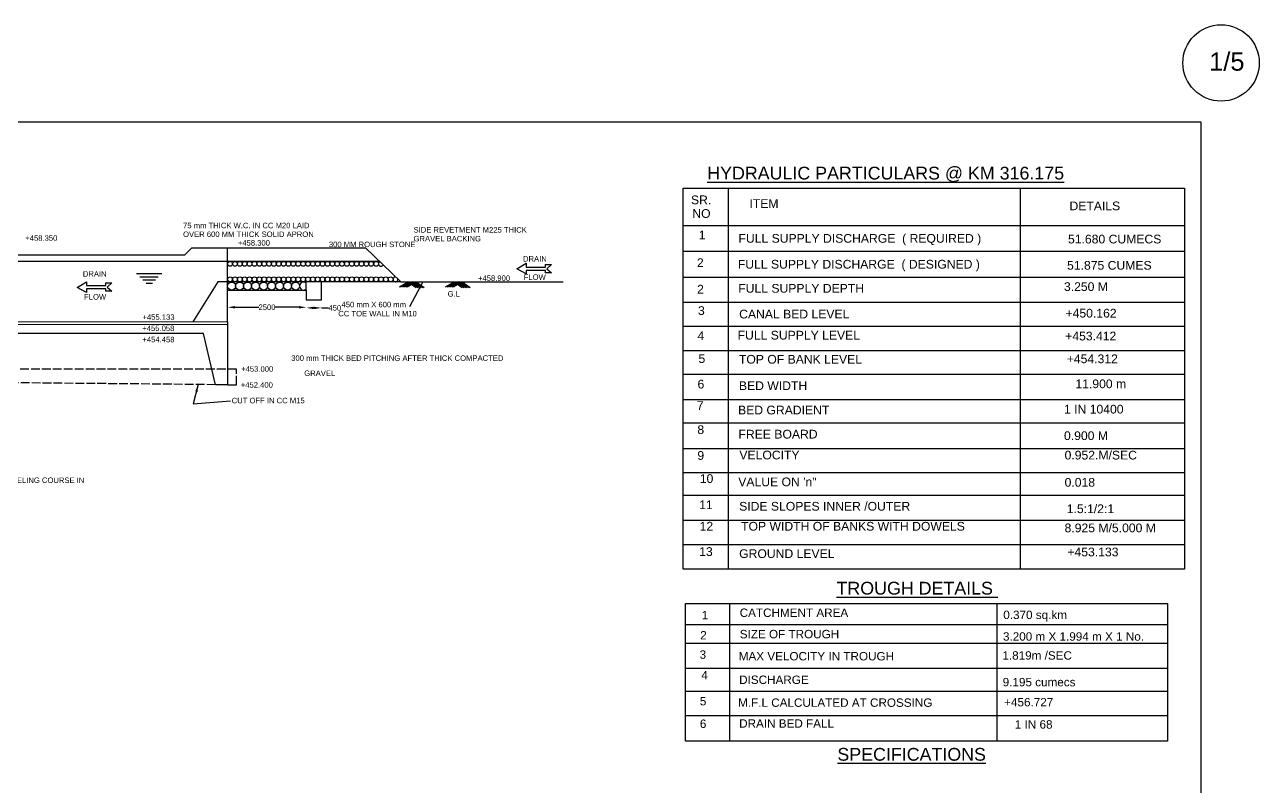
# Model space of a CAD drawing. Header units: millimetres. Extents: x -53212789 to -53204060, y 22133379 to 22139062.
# Drawn here: x -53207447 to -53204060, y 22136974 to 22139062 of the extents above; entities that cross this region are included whole.
import ezdxf

# ---------------------------------------------------------------- set-up
doc = ezdxf.new("R2010")
doc.units = ezdxf.units.MM
doc.header["$MEASUREMENT"] = 0
doc.header["$PDMODE"] = 32
doc.header["$PDSIZE"] = 28
doc.linetypes.add('ACAD_ISO02W100', pattern=[15, 12, -3])
for name, color, linetype in [('DIMENSIONS', 7, 'Continuous'), ('DRAWING', 2, 'Continuous'), ('TEXT', 7, 'Continuous')]:
    doc.layers.add(name, color=color, linetype=linetype)
doc.styles.get("Standard").update_dxf_attribs({"font": 'arial.ttf', "height": 15})
doc.dimstyles.get("Standard").update_dxf_attribs({"dimtxt": 20, "dimasz": 20, "dimexe": 0.18, "dimexo": 0.0625, "dimgap": 0.09, "dimtad": 0, "dimdec": 0, "dimzin": 0, "dimdsep": 46, "dimtxsty": 'Standard', "dimcen": 0.09, "dimse1": 1, "dimse2": 1, "dimadec": 0, "dimazin": 0, "dimtfac": 1, "dimtdec": 0, "dimtofl": 0, "dimtmove": 0, "dimatfit": 3, "dimfxl": 1, "dimtolj": 1, "dimtzin": 0, "dimarcsym": 0})

# ---------------------------------------------------------------- blocks, each defined once
blk = doc.blocks.new('*D54')
at = {"layer": 'Defpoints', "color": 0, "transparency": 16777216}
for p in [(-53206890.1, 22138301.8), (-53206674.3, 22138308.2), (-53206674.3, 22138287.7)]:
    blk.add_point(p, dxfattribs=at)
at = {"layer": 'TEXT', "color": 0, "lineweight": -2, "transparency": 16777216}
for p, q in [((-53206870.1, 22138287.7), (-53206804.8, 22138287.7)), ((-53206694.3, 22138287.7), (-53206759.6, 22138287.7))]:
    blk.add_line(p, q, dxfattribs=at)
at = {"layer": 'TEXT', "color": 0, "transparency": 16777216}
for points in [[(-53206870.1, 22138291), (-53206870.1, 22138284.3), (-53206890.1, 22138287.7)], [(-53206694.3, 22138291), (-53206694.3, 22138284.3), (-53206674.3, 22138287.7)]]:
    blk.add_solid(points, dxfattribs=at)
at = {"layer": 'TEXT', "color": 0, "transparency": 16777216, "insert": (-53206782.2, 22138287.7), "char_height": 15, "attachment_point": 5}
blk.add_mtext('\\A1;2500', dxfattribs=at)
blk = doc.blocks.new('*D55')
at = {"layer": 'Defpoints', "color": 0, "transparency": 16777216}
for p in [(-53206674.3, 22138308.2), (-53206633.1, 22138308.2), (-53206633.1, 22138285.9)]:
    blk.add_point(p, dxfattribs=at)
at = {"layer": 'TEXT', "color": 0, "lineweight": -2, "transparency": 16777216}
for p, q in [((-53206654.3, 22138285.9), (-53206653.1, 22138285.9)), ((-53206633.1, 22138285.9), (-53206613.1, 22138285.9))]:
    blk.add_line(p, q, dxfattribs=at)
at = {"layer": 'TEXT', "color": 0, "transparency": 16777216}
for points in [[(-53206654.3, 22138289.2), (-53206654.3, 22138282.6), (-53206674.3, 22138285.9)], [(-53206653.1, 22138289.2), (-53206653.1, 22138282.6), (-53206633.1, 22138285.9)]]:
    blk.add_solid(points, dxfattribs=at)
at = {"layer": 'TEXT', "color": 0, "transparency": 16777216, "insert": (-53206596.2, 22138285.9), "char_height": 15, "attachment_point": 5}
blk.add_mtext('\\A1;450', dxfattribs=at)

msp = doc.modelspace()

# ---------------------------------------------------------------- linework, layer by layer
at = {"layer": 'DIMENSIONS', "color": 0}
for points in [[(-53205640.6, 22138614.3), (-53204265.4, 22138614.3), (-53204265.4, 22137569.2), (-53205640.6, 22137569.2)], [(-53205634, 22137475.5), (-53204312.3, 22137475.5), (-53204312.3, 22137098.2), (-53205634, 22137098.2)]]:
    msp.add_lwpolyline(points, close=True, dxfattribs=at)
for points in [[(-53205517, 22138614.3), (-53205517, 22137569.2)], [(-53204715.9, 22138614.3), (-53204715.9, 22137569.2)], [(-53205640.6, 22138511.5), (-53204265.4, 22138511.5)], [(-53205640.6, 22138441.2), (-53204265.4, 22138441.2)], [(-53205640.6, 22138370.4), (-53204265.4, 22138370.4)], [(-53205640.6, 22138301.8), (-53204265.4, 22138301.8)], [(-53205640.6, 22138235.7), (-53204265.4, 22138235.7)], [(-53205640.6, 22138169.5), (-53204265.4, 22138169.5)], [(-53205640.6, 22138104.5), (-53204265.4, 22138104.5)], [(-53205640.6, 22138034.8), (-53204265.4, 22138034.8)], [(-53205640.6, 22137970.6), (-53204265.4, 22137970.6)], [(-53205640.6, 22137900.9), (-53204265.4, 22137900.9)], [(-53205640.6, 22137834.7), (-53204265.4, 22137834.7)], [(-53205640.6, 22137772.1), (-53204265.4, 22137772.1)], [(-53205640.6, 22137703.6), (-53204265.4, 22137703.6)], [(-53205640.6, 22137637.4), (-53204265.4, 22137637.4)], [(-53205513.7, 22137475.5), (-53205513.7, 22137098.2)], [(-53204780.5, 22137475.5), (-53204780.5, 22137098.2)], [(-53205634, 22137418.3), (-53204312.3, 22137418.3)], [(-53205634, 22137366.7), (-53204312.3, 22137366.7)], [(-53205634, 22137297.9), (-53204312.3, 22137297.9)], [(-53205634, 22137234.9), (-53204312.3, 22137234.9)], [(-53205634, 22137168.4), (-53204312.3, 22137168.4)]]:
    msp.add_lwpolyline(points, dxfattribs=at)
at = {"layer": 'DRAWING', "color": 0}
for points in [[(-53211439.5, 22138405), (-53209907.3, 22138405), (-53209907.3, 22138390), (-53209800.7, 22138390), (-53209800.7, 22138393.9), (-53207873.6, 22138393.9), (-53207873.6, 22138431.8), (-53207007.5, 22138431.8), (-53206988.3, 22138450.9), (-53206511.9, 22138450.9), (-53206415.2, 22138357.6), (-53205970.1, 22138357.6)], [(-53211439.5, 22138248.5), (-53206890.1, 22138248.1), (-53206890.1, 22138450.9)], [(-53207860.1, 22138413.6), (-53206890.1, 22138413.6), (-53206473.9, 22138414.2)], [(-53207140.1, 22138379.9), (-53207070.9, 22138379.9)], [(-53207131.1, 22138370.9), (-53207081.1, 22138370.9)], [(-53207123.1, 22138363.1), (-53207088, 22138363.1)], [(-53207114, 22138353.5), (-53207096, 22138353.5)], [(-53206890.1, 22138357.6), (-53206916.9, 22138357.6), (-53206985.2, 22138248.1)], [(-53206415.2, 22138357.6), (-53206890.1, 22138357.6)], [(-53206890.1, 22138334.3), (-53206674.3, 22138334.6), (-53206674.3, 22138357.6)], [(-53206674.3, 22138334.6), (-53206674.3, 22138308.2), (-53206633.1, 22138308.2), (-53206633.1, 22138357.6)], [(-53206890.1, 22138248.1), (-53206890.1, 22138075.4), (-53206923.6, 22138075.4), (-53206956.6, 22138215.7), (-53209906.2, 22138215.7), (-53209906.2, 22138223), (-53207873.5, 22138223), (-53207873.5, 22138215.7)], [(-53211439.5, 22138238.3), (-53206890.1, 22138241.1)]]:
    msp.add_lwpolyline(points, dxfattribs=at)
at = {"layer": 'DRAWING', "color": 0, "linetype": 'ACAD_ISO02W100', "ltscale": 2}
for points in [[(-53206890.1, 22138075.4), (-53206865.5, 22138075.4), (-53206865.5, 22138118.2), (-53207804.6, 22138117.8)], [(-53206923.6, 22138075.4), (-53207579.1, 22138081.6)]]:
    msp.add_lwpolyline(points, dxfattribs=at)
at = {"layer": 'DRAWING', "color": 0}
for centre, radius in [((-53206883.4, 22138406.6), 6.68), ((-53206870, 22138406.6), 6.68), ((-53206856.7, 22138406.6), 6.68), ((-53206843.3, 22138406.6), 6.68), ((-53206830, 22138406.6), 6.68), ((-53206816.6, 22138406.6), 6.68), ((-53206803.3, 22138406.6), 6.68), ((-53206789.9, 22138406.6), 6.68), ((-53206776.6, 22138406.6), 6.68), ((-53206763.2, 22138406.6), 6.68), ((-53206749.9, 22138406.6), 6.68), ((-53206736.5, 22138406.6), 6.68), ((-53206723.2, 22138406.6), 6.68), ((-53206709.8, 22138406.6), 6.68), ((-53206696.5, 22138406.6), 6.68), ((-53206683.1, 22138406.6), 6.68), ((-53206669.8, 22138406.6), 6.68), ((-53206656.4, 22138406.6), 6.68), ((-53206643.1, 22138406.6), 6.68), ((-53206629.7, 22138406.6), 6.68), ((-53206616.4, 22138406.6), 6.68), ((-53206603, 22138406.6), 6.68), ((-53206589.7, 22138406.6), 6.68), ((-53206576.3, 22138406.6), 6.68), ((-53206563, 22138406.6), 6.68), ((-53206549.6, 22138406.6), 6.68), ((-53206536.3, 22138406.6), 6.68), ((-53206522.9, 22138406.6), 6.68), ((-53206509.6, 22138406.6), 6.68), ((-53206496.2, 22138406.6), 6.68), ((-53206482.9, 22138406.6), 6.68), ((-53206883.4, 22138364.3), 6.68), ((-53206879.1, 22138345.9), 11), ((-53206870, 22138364.3), 6.68), ((-53206857.2, 22138345.9), 11), ((-53206856.7, 22138364.3), 6.68), ((-53206843.3, 22138364.3), 6.68), ((-53206835.3, 22138345.9), 11), ((-53206830, 22138364.3), 6.68), ((-53206813.4, 22138345.9), 11), ((-53206816.6, 22138364.3), 6.68), ((-53206803.3, 22138364.3), 6.68), ((-53206791.5, 22138345.9), 11), ((-53206789.9, 22138364.3), 6.68), ((-53206776.6, 22138364.3), 6.68), ((-53206769.5, 22138345.9), 11), ((-53206763.2, 22138364.3), 6.68), ((-53206747.6, 22138345.9), 11), ((-53206749.9, 22138364.3), 6.68), ((-53206736.5, 22138364.3), 6.68), ((-53206725.7, 22138345.9), 11), ((-53206723.2, 22138364.3), 6.68), ((-53206709.8, 22138364.3), 6.68), ((-53206703.8, 22138345.9), 11), ((-53206696.5, 22138364.3), 6.68), ((-53206683.1, 22138364.3), 6.68), ((-53206669.8, 22138364.3), 6.68), ((-53206656.4, 22138364.3), 6.68), ((-53206643.1, 22138364.3), 6.68), ((-53206629.7, 22138364.3), 6.68), ((-53206616.4, 22138364.3), 6.68), ((-53206603, 22138364.3), 6.68), ((-53206589.7, 22138364.3), 6.68), ((-53206576.3, 22138364.3), 6.68), ((-53206563, 22138364.3), 6.68), ((-53206549.6, 22138364.3), 6.68), ((-53206536.3, 22138364.3), 6.68), ((-53206522.9, 22138364.3), 6.68), ((-53206509.6, 22138364.3), 6.68), ((-53206496.2, 22138364.3), 6.68), ((-53206482.9, 22138364.3), 6.68), ((-53206469.5, 22138364.3), 6.68), ((-53206456.2, 22138364.3), 6.68), ((-53206442.8, 22138364.4), 6.68)]:
    msp.add_circle(centre, radius, dxfattribs=at)
for centre, radius, start, end in [((-53206469.5, 22138406.6), 6.68, 114.7992, 337.2117), ((-53206681.9, 22138345.9), 11, 46.4074, 313.5926), ((-53206429.5, 22138364.4), 6.68, 87.4751, 4.5358)]:
    msp.add_arc(centre, radius, start, end, dxfattribs=at)
at = {"layer": 'TEXT', "color": 0}
msp.add_lwpolyline([(-53204221, 22133378.6), (-53212789, 22133378.6), (-53212789, 22138796), (-53204221, 22138796)], close=True, dxfattribs=at)
for points in [[(-53206071.2, 22138397.7), (-53206017.9, 22138397.7), (-53206017.9, 22138405), (-53206002.1, 22138405), (-53206014.2, 22138393.3), (-53206002.1, 22138382.2), (-53206017.9, 22138382.2), (-53206017.9, 22138388.8), (-53206071.2, 22138388.8), (-53206071.2, 22138378.9), (-53206096.7, 22138392.8), (-53206071.2, 22138408.3), (-53206071.2, 22138397.7)], [(-53207277.1, 22138347.2), (-53207223.8, 22138347.2), (-53207223.8, 22138354.5), (-53207208.1, 22138354.5), (-53207220.2, 22138342.7), (-53207208.1, 22138331.7), (-53207223.8, 22138331.7), (-53207223.8, 22138338.2), (-53207277.1, 22138338.2), (-53207277.1, 22138328.4), (-53207302.7, 22138342.3), (-53207277.1, 22138357.8), (-53207277.1, 22138347.2)]]:
    msp.add_lwpolyline(points, dxfattribs=at)
at = {"layer": 'TEXT'}
for points in [[(-53206418.9, 22138343.5), (-53206395.2, 22138357.6), (-53206373, 22138341.5)], [(-53206414.6, 22138343.5), (-53206390.9, 22138357.6), (-53206368.7, 22138341.5)], [(-53206409.8, 22138343.5), (-53206386.1, 22138357.6), (-53206364, 22138341.5)], [(-53206405.2, 22138343.5), (-53206381.6, 22138357.6), (-53206359.4, 22138341.5)], [(-53206400.2, 22138343.5), (-53206376.6, 22138357.6), (-53206354.4, 22138341.5)], [(-53206396.9, 22138343.5), (-53206373.2, 22138357.6), (-53206351.1, 22138341.5)], [(-53206292.5, 22138343.5), (-53206268.9, 22138357.6), (-53206246.7, 22138341.5)], [(-53206288.2, 22138343.5), (-53206264.6, 22138357.6), (-53206242.4, 22138341.5)], [(-53206283.5, 22138343.5), (-53206259.8, 22138357.6), (-53206237.6, 22138341.5)], [(-53206278.9, 22138343.5), (-53206255.2, 22138357.6), (-53206233, 22138341.5)], [(-53206273.9, 22138343.5), (-53206250.2, 22138357.6), (-53206228, 22138341.5)], [(-53206270.6, 22138343.5), (-53206246.9, 22138357.6), (-53206224.7, 22138341.5)]]:
    msp.add_lwpolyline(points, dxfattribs=at)
at = {"layer": 'TEXT', "color": 0}
msp.add_circle((-53204165, 22138957.5), 104.8, dxfattribs=at)

# ---------------------------------------------------------------- texts
at = {"layer": 'DIMENSIONS', "color": 0}
for s, height, p in [('%%UHYDRAULIC PARTICULARS @ KM 316.175', 35, (-53205574.5, 22138638)), ('SR.', 23.9, (-53205619.1, 22138570.2)), ('ITEM', 23.9, (-53205458.8, 22138560.1)), ('NO ', 23.9, (-53205615.5, 22138532.8)), ('DETAILS ', 23.9, (-53204580.9, 22138553.6)), ('1', 23.9, (-53205597.8, 22138473.8)), ('FULL SUPPLY DISCHARGE  ( REQUIRED )', 23.895, (-53205488.8, 22138464.6)), ('51.680 CUMECS', 23.895, (-53204584.9, 22138462.7)), ('2', 23.9, (-53205602.8, 22138397.9)), ('FULL SUPPLY DISCHARGE  ( DESIGNED )', 23.895, (-53205490.6, 22138393.7)), ('51.875 CUMES', 23.895, (-53204587.5, 22138390.7)), ('2', 23.9, (-53205602.4, 22138325.2)), ('FULL SUPPLY DEPTH ', 23.895, (-53205489.4, 22138327.6)), ('3.250 M', 23.9, (-53204596, 22138332.3)), ('3', 23.9, (-53205599.9, 22138266.6)), ('CANAL BED LEVEL', 23.895, (-53205487, 22138257)), ('+450.162', 23.9, (-53204591.7, 22138259.5)), ('4', 23.9, (-53205601.2, 22138197.8)), ('FULL SUPPLY LEVEL', 23.895, (-53205491.2, 22138199.2)), ('+453.412', 23.9, (-53204592.6, 22138196.8)), ('5', 23.9, (-53205598.6, 22138135)), ('TOP OF BANK LEVEL', 23.895, (-53205487.6, 22138133.1)), ('+454.312', 23.9, (-53204588.3, 22138134.4)), ('6', 23.9, (-53205601.2, 22138065)), ('BED WIDTH ', 23.9, (-53205487.6, 22138060.6)), (' 11.900 m', 23.9, (-53204573.9, 22138065.8)), ('7', 23.9, (-53205603.3, 22138006.3)), ('BED GRADIENT', 23.895, (-53205490, 22137993.9)), ('1 IN 10400', 23.9, (-53204595.9, 22137996.4)), ('8', 23.9, (-53205601.6, 22137940.2)), ('FREE BOARD', 23.9, (-53205488.8, 22137927.8)), ('0.900 M', 23.9, (-53204595.9, 22137923.6)), ('9', 23.9, (-53205601.6, 22137869.4)), ('VELOCITY ', 23.9, (-53205486.4, 22137870.6)), ('0.952.M/SEC', 23.895, (-53204594.3, 22137870.3)), ('10', 23.9, (-53205594.9, 22137806.1)), ('VALUE ON \'n"', 23.895, (-53205489.4, 22137797)), ('0.018', 23.9, (-53204594.3, 22137795.8)), ('11', 23.9, (-53205596.6, 22137734.2)), ('SIDE SLOPES INNER /OUTER ', 23.895, (-53205487, 22137730.1)), ('1.5:1/2:1', 23.9, (-53204588.3, 22137723.3)), ('12', 23.9, (-53205595.5, 22137675.4)), ('TOP WIDTH OF BANKS WITH DOWELS ', 23.895, (-53205481.6, 22137675.3)), ('8.925 M/5.000 M', 23.895, (-53204594.3, 22137670.8)), ('13', 23.9, (-53205596.6, 22137605.9)), ('GROUND LEVEL', 23.895, (-53205487, 22137600.2)), ('+453.133', 23.9, (-53204586.6, 22137604.8)), ('%%UTROUGH DETAILS ', 35, (-53205220, 22137500)), ('1', 23, (-53205589.8, 22137432.2)), ('CATCHMENT AREA', 22.967, (-53205485.5, 22137438.7)), ('0.370 sq.km', 22.967, (-53204762.5, 22137432.9)), ('2', 23, (-53205593.9, 22137376.9)), ('SIZE OF TROUGH ', 22.967, (-53205485.3, 22137380.1)), ('3.200 m X 1.994 m X 1 No.', 22.967, (-53204763.3, 22137373.6)), ('3', 23, (-53205595.5, 22137324)), ('MAX VELOCITY IN TROUGH ', 22.967, (-53205488.1, 22137319.5)), ('1.819m /SEC ', 22.967, (-53204764.9, 22137321.6)), ('4', 23, (-53205590.6, 22137267.8)), ('DISCHARGE ', 22.97, (-53205487, 22137254.9)), ('9.195 cumecs', 22.967, (-53204764.1, 22137248.5)), ('5', 23, (-53205594.7, 22137196.2)), ('M.F.L CALCULATED AT CROSSING ', 22.967, (-53205489.9, 22137192.2)), ('+456.727', 22.97, (-53204760, 22137193.5)), ('6', 23, (-53205594.7, 22137134.4)), ('DRAIN BED FALL ', 22.967, (-53205487, 22137135)), ('1 IN 68', 22.97, (-53204730.8, 22137132.5)), ('%%USPECIFICATIONS', 35, (-53205217.5, 22137044.5))]:
    msp.add_text(s, height=height, dxfattribs=at).set_placement(p)
at = {"layer": 'TEXT'}
msp.add_text('1/5', height=50, dxfattribs=at).set_placement((-53204197.8, 22138936.3))
at = {"layer": 'TEXT', "color": 0}
for s, p in [('75 mm THICK W.C. IN CC M20 LAID ', (-53207012.4, 22138504.4)), ('+458.350', (-53207445.2, 22138470)), ('OVER 600 MM THICK SOLID APRON ', (-53207012.4, 22138480.3)), ('SIDE REVETMENT M225 THICK ', (-53206380.2, 22138492.4)), ('GRAVEL BACKING ', (-53206380.2, 22138468.3)), ('+458.300', (-53206862, 22138456.7)), ('300 MM ROUGH STONE ', (-53206612.4, 22138452.6)), ('DRAIN ', (-53206079.9, 22138412.8)), ('DRAIN ', (-53207287.3, 22138371.6)), ('FLOW', (-53206077.9, 22138362.7)), ('+458.900', (-53206203.3, 22138359.9)), ('FLOW', (-53207283.9, 22138308.7)), ('G.L ', (-53206286.5, 22138317)), ('CC TOE WALL IN M10', (-53206586.6, 22138262.7)), ('450 mm X 600 mm', (-53206577.8, 22138287.7)), ('+455.133', (-53207123.7, 22138253.3)), ('+455.058', (-53207124.2, 22138222.5)), ('+454.458', (-53207123.9, 22138191.7)), ('300 mm THICK BED PITCHING AFTER THICK COMPACTED ', (-53206715.7, 22138140.7)), ('+453.000', (-53206853, 22138111)), ('GRAVEL ', (-53206680, 22138099.3)), ('+452.400', (-53206854, 22138067.2)), ('CUT OFF IN CC M15 ', (-53206879, 22138024.4)), ('150 TH LEVELING COURSE IN ', (-53207582.4, 22137805.9))]:
    msp.add_text(s, height=15, dxfattribs=at).set_placement(p)

# ---------------------------------------------------------------- dimensions: what is measured, and where the dimension line sits
for base, p1, p2, text, picture, middle in [((-53206674.3, 22138287.7), (-53206890.1, 22138301.8), (-53206674.3, 22138308.2), '2500', '*D54', (-53206782.2, 22138287.7)), ((-53206633.1, 22138285.9), (-53206674.3, 22138308.2), (-53206633.1, 22138308.2), '450', '*D55', (-53206596.2, 22138285.9))]:
    dim = msp.add_linear_dim(base=base, p1=p1, p2=p2, text=text, dimstyle='Standard', dxfattribs=at)
    dim.commit()
    dim.dimension.update_dxf_attribs({"geometry": picture, "text_midpoint": middle})

# ---------------------------------------------------------------- leaders
for points in [[(-53206354.9, 22138357.6), (-53206391.5, 22138288.5)], [(-53206971.1, 22138075.6), (-53206984.4, 22138022.5), (-53206882, 22138031.4)]]:
    msp.add_leader(points, dimstyle='Standard', override={"dimgap": 0.09, "dimtad": 0}, dxfattribs=at)

doc.saveas('drawing.dxf')
